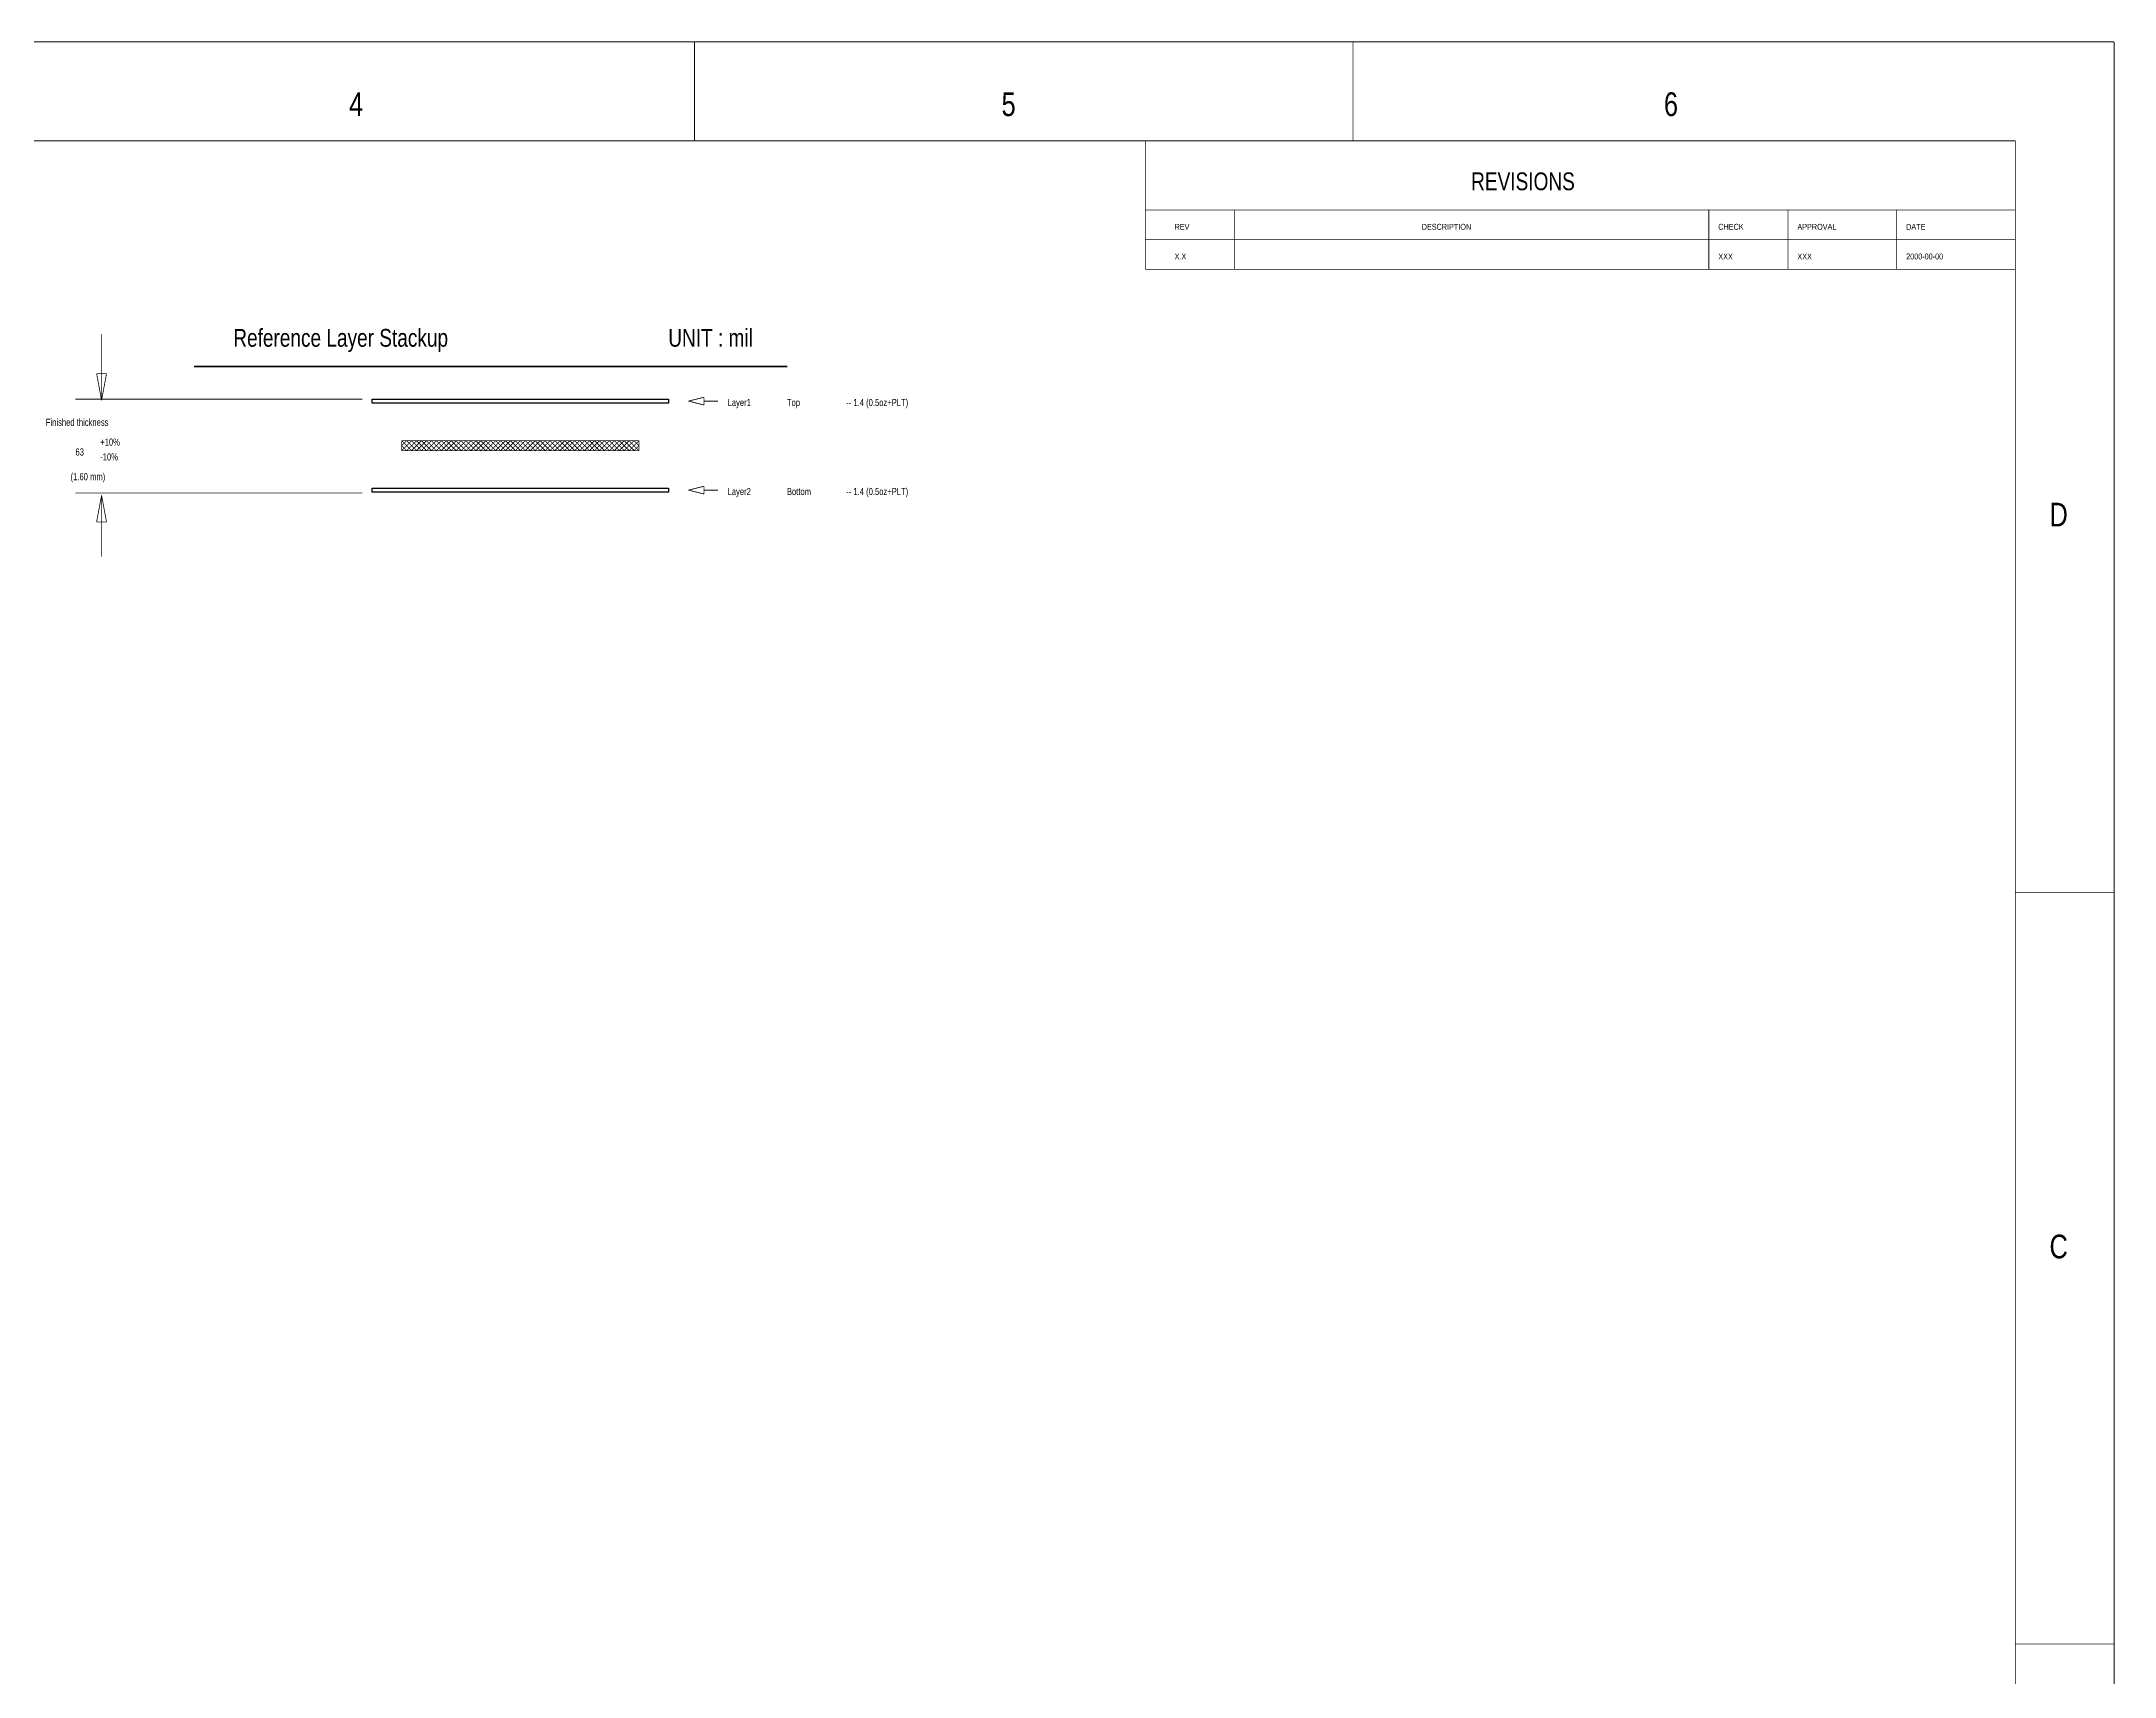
# Model space of a CAD drawing. Extents: x -72 to 461, y -119 to 292.
# Drawn here: x 195 to 461.3, y 82.5 to 292.5 of the extents above; entities that cross this region are included whole.
import ezdxf

# ---------------------------------------------------------------- set-up
doc = ezdxf.new("R2010")
doc.units = 0
doc.layers.add('BG_ASSEMBLY_NOTES', color=2, linetype='CONTINUOUS')

msp = doc.modelspace()

# ---------------------------------------------------------------- linework, layer by layer
at = {"layer": 'BG_ASSEMBLY_NOTES'}
for points, const_width in [([(461.2386, 292.41369), (-72.1614, 292.41369)], 0.1016), ([(278.8666, 279.71369), (278.8666, 292.41369)], 0.1016), ([(363.4486, 279.71369), (363.4486, 292.41369)], 0.1016), ([(461.2386, -119.06631), (461.2386, 292.41369)], 0.1016), ([(-59.4614, 279.71369), (448.5386, 279.71369)], 0.1016), ([(336.7786, 267.01369), (336.7786, 279.71369)], 0.1016), ([(448.5386, 279.71369), (448.5386, -106.36631)], 0.1016), ([(336.7786, 270.82369), (448.5386, 270.82369)], 0.1016), ([(348.2086, 270.82369), (348.2086, 267.01369)], 0.1016), ([(409.1686, 267.01369), (409.1686, 270.82369)], 0.1016), ([(419.3286, 267.01369), (419.3286, 270.82369)], 0.1016), ([(433.2986, 267.01369), (433.2986, 270.82369)], 0.1016), ([(336.7786, 263.20369), (336.7786, 267.01369)], 0.1016), ([(448.5386, 267.01369), (336.7786, 267.01369)], 0.1016), ([(348.2086, 267.01369), (348.2086, 263.20369)], 0.1016), ([(409.1686, 263.20369), (409.1686, 267.01369)], 0.1016), ([(419.3286, 263.20369), (419.3286, 267.01369)], 0.1016), ([(433.2986, 263.20369), (433.2986, 267.01369)], 0.1016), ([(448.5386, 263.20369), (336.7786, 263.20369)], 0.1016), ([(202.698604, 254.893826), (202.698604, 246.384826)], 0.1016), ([(214.58809, 250.726956), (290.78809, 250.726956)], 0.254), ([(202.063604, 249.813826), (202.698604, 246.384826)], 0.1016), ([(203.333604, 249.813826), (202.063604, 249.813826)], 0.1016), ([(202.698604, 246.384826), (203.333604, 249.813826)], 0.1016), ([(199.34809, 246.535956), (236.17809, 246.535956)], 0.1016), ([(237.44809, 246.027956), (237.44809, 246.535956)], 0.1016), ([(237.44809, 246.535956), (275.54809, 246.535956)], 0.1016), ([(275.54809, 246.027956), (237.44809, 246.027956)], 0.1016), ([(275.54809, 246.535956), (275.54809, 246.027956)], 0.1016), ([(280.088086, 246.782082), (278.08809, 246.281956)], 0.1016), ([(278.08809, 246.281956), (280.088086, 245.782084)], 0.1016), ([(280.088086, 245.782084), (280.088086, 246.782082)], 0.1016), ([(280.088086, 246.281956), (281.89809, 246.281956)], 0.1016), ([(241.25809, 241.201956), (242.52809, 239.931956)], 0.1016), ([(241.25809, 239.931956), (242.52809, 241.201956)], 0.1016), ([(241.25809, 239.931956), (241.25809, 241.201956)], 0.1016), ([(271.73809, 241.201956), (241.25809, 241.201956)], 0.1016), ([(241.89309, 241.201956), (241.25809, 240.566956)], 0.1016), ([(241.25809, 240.566956), (241.89309, 239.931956)], 0.1016), ([(271.73809, 239.931956), (241.25809, 239.931956)], 0.1016), ([(241.89309, 239.931956), (243.16309, 241.201956)], 0.1016), ([(243.16309, 239.931956), (241.89309, 241.201956)], 0.1016), ([(242.52809, 239.931956), (243.79809, 241.201956)], 0.1016), ([(242.52809, 241.201956), (243.79809, 239.931956)], 0.1016), ([(243.16309, 241.201956), (244.43309, 239.931956)], 0.1016), ([(244.43309, 241.201956), (243.16309, 239.931956)], 0.1016), ([(243.79809, 241.201956), (245.06809, 239.931956)], 0.1016), ([(243.79809, 239.931956), (245.06809, 241.201956)], 0.1016), ([(244.43309, 239.931956), (245.70309, 241.201956)], 0.1016), ([(245.70309, 239.931956), (244.43309, 241.201956)], 0.1016), ([(245.06809, 239.931956), (246.33809, 241.201956)], 0.1016), ([(245.06809, 241.201956), (246.33809, 239.931956)], 0.1016), ([(246.97309, 241.201956), (245.70309, 239.931956)], 0.1016), ([(245.70309, 241.201956), (246.97309, 239.931956)], 0.1016), ([(246.33809, 241.201956), (247.60809, 239.931956)], 0.1016), ([(246.33809, 239.931956), (247.60809, 241.201956)], 0.1016), ([(246.97309, 239.931956), (248.24309, 241.201956)], 0.1016), ([(248.24309, 239.931956), (246.97309, 241.201956)], 0.1016), ([(247.60809, 239.931956), (248.87809, 241.201956)], 0.1016), ([(247.60809, 241.201956), (248.87809, 239.931956)], 0.1016), ([(248.24309, 241.201956), (249.51309, 239.931956)], 0.1016), ([(249.51309, 241.201956), (248.24309, 239.931956)], 0.1016), ([(248.87809, 241.201956), (250.14809, 239.931956)], 0.1016), ([(248.87809, 239.931956), (250.14809, 241.201956)], 0.1016), ([(249.51309, 239.931956), (250.78309, 241.201956)], 0.1016), ([(250.78309, 239.931956), (249.51309, 241.201956)], 0.1016), ([(250.14809, 239.931956), (251.41809, 241.201956)], 0.1016), ([(250.14809, 241.201956), (251.41809, 239.931956)], 0.1016), ([(250.78309, 241.201956), (252.05309, 239.931956)], 0.1016), ([(252.05309, 241.201956), (250.78309, 239.931956)], 0.1016), ([(251.41809, 239.931956), (252.68809, 241.201956)], 0.1016), ([(251.41809, 241.201956), (252.68809, 239.931956)], 0.1016), ([(252.05309, 239.931956), (253.32309, 241.201956)], 0.1016), ([(253.32309, 239.931956), (252.05309, 241.201956)], 0.1016), ([(252.68809, 239.931956), (253.95809, 241.201956)], 0.1016), ([(252.68809, 241.201956), (253.95809, 239.931956)], 0.1016), ([(253.32309, 241.201956), (254.59309, 239.931956)], 0.1016), ([(254.59309, 241.201956), (253.32309, 239.931956)], 0.1016), ([(253.95809, 241.201956), (255.22809, 239.931956)], 0.1016), ([(253.95809, 239.931956), (255.22809, 241.201956)], 0.1016), ([(254.59309, 239.931956), (255.86309, 241.201956)], 0.1016), ([(255.86309, 239.931956), (254.59309, 241.201956)], 0.1016), ([(255.22809, 239.931956), (256.49809, 241.201956)], 0.1016), ([(255.22809, 241.201956), (256.49809, 239.931956)], 0.1016), ([(255.86309, 241.201956), (257.13309, 239.931956)], 0.1016), ([(257.13309, 241.201956), (255.86309, 239.931956)], 0.1016), ([(256.49809, 239.931956), (257.76809, 241.201956)], 0.1016), ([(256.49809, 241.201956), (257.76809, 239.931956)], 0.1016), ([(257.13309, 239.931956), (258.40309, 241.201956)], 0.1016), ([(258.40309, 239.931956), (257.13309, 241.201956)], 0.1016), ([(257.76809, 239.931956), (259.03809, 241.201956)], 0.1016), ([(257.76809, 241.201956), (259.03809, 239.931956)], 0.1016), ([(258.40309, 241.201956), (259.67309, 239.931956)], 0.1016), ([(259.67309, 241.201956), (258.40309, 239.931956)], 0.1016), ([(259.03809, 241.201956), (260.30809, 239.931956)], 0.1016), ([(259.03809, 239.931956), (260.30809, 241.201956)], 0.1016), ([(259.67309, 239.931956), (260.94309, 241.201956)], 0.1016), ([(260.94309, 239.931956), (259.67309, 241.201956)], 0.1016), ([(260.30809, 239.931956), (261.57809, 241.201956)], 0.1016), ([(260.30809, 241.201956), (261.57809, 239.931956)], 0.1016), ([(260.94309, 241.201956), (262.21309, 239.931956)], 0.1016), ([(262.21309, 241.201956), (260.94309, 239.931956)], 0.1016), ([(261.57809, 241.201956), (262.84809, 239.931956)], 0.1016), ([(261.57809, 239.931956), (262.84809, 241.201956)], 0.1016), ([(262.21309, 239.931956), (263.48309, 241.201956)], 0.1016), ([(263.48309, 239.931956), (262.21309, 241.201956)], 0.1016), ([(262.84809, 239.931956), (264.11809, 241.201956)], 0.1016), ([(262.84809, 241.201956), (264.11809, 239.931956)], 0.1016), ([(263.48309, 241.201956), (264.75309, 239.931956)], 0.1016), ([(264.75309, 241.201956), (263.48309, 239.931956)], 0.1016), ([(264.11809, 241.201956), (265.38809, 239.931956)], 0.1016), ([(264.11809, 239.931956), (265.38809, 241.201956)], 0.1016), ([(264.75309, 239.931956), (266.02309, 241.201956)], 0.1016), ([(266.02309, 239.931956), (264.75309, 241.201956)], 0.1016), ([(265.38809, 239.931956), (266.65809, 241.201956)], 0.1016), ([(265.38809, 241.201956), (266.65809, 239.931956)], 0.1016), ([(266.02309, 241.201956), (267.29309, 239.931956)], 0.1016), ([(267.29309, 241.201956), (266.02309, 239.931956)], 0.1016), ([(266.65809, 241.201956), (267.92809, 239.931956)], 0.1016), ([(266.65809, 239.931956), (267.92809, 241.201956)], 0.1016), ([(267.29309, 239.931956), (268.56309, 241.201956)], 0.1016), ([(268.56309, 239.931956), (267.29309, 241.201956)], 0.1016), ([(267.92809, 239.931956), (269.19809, 241.201956)], 0.1016), ([(267.92809, 241.201956), (269.19809, 239.931956)], 0.1016), ([(268.56309, 241.201956), (269.83309, 239.931956)], 0.1016), ([(269.83309, 241.201956), (268.56309, 239.931956)], 0.1016), ([(269.19809, 241.201956), (270.46809, 239.931956)], 0.1016), ([(269.19809, 239.931956), (270.46809, 241.201956)], 0.1016), ([(269.83309, 239.931956), (271.10309, 241.201956)], 0.1016), ([(271.10309, 239.931956), (269.83309, 241.201956)], 0.1016), ([(270.46809, 239.931956), (271.73809, 241.201956)], 0.1016), ([(270.46809, 241.201956), (271.73809, 239.931956)], 0.1016), ([(271.10309, 241.201956), (271.73809, 240.566956)], 0.1016), ([(271.73809, 240.566956), (271.10309, 239.931956)], 0.1016), ([(271.73809, 241.201956), (271.73809, 239.931956)], 0.1016), ([(199.34809, 234.470956), (236.17809, 234.470956)], 0.1016), ([(237.44809, 234.597956), (237.44809, 235.105956)], 0.1016), ([(237.44809, 235.105956), (275.54809, 235.105956)], 0.1016), ([(275.54809, 234.597956), (237.44809, 234.597956)], 0.1016), ([(275.54809, 235.105956), (275.54809, 234.597956)], 0.1016), ([(278.08809, 234.851956), (280.088086, 235.352082)], 0.1016), ([(280.088086, 234.352084), (278.08809, 234.851956)], 0.1016), ([(280.088086, 235.352082), (280.088086, 234.352084)], 0.1016), ([(280.088086, 234.851956), (281.89809, 234.851956)], 0.1016), ([(202.698604, 234.192826), (202.063604, 230.763826)], 0.1016), ([(202.698604, 226.318826), (202.698604, 234.192826)], 0.1016), ([(203.333604, 230.763826), (202.698604, 234.192826)], 0.1016), ([(202.063604, 230.763826), (203.333604, 230.763826)], 0.1016), ([(448.5386, 183.19369), (461.2386, 183.19369)], 0.1016), ([(448.5386, 86.67369), (461.2386, 86.67369)], 0.1016)]:
    msp.add_lwpolyline(points, dxfattribs=dict(at, const_width=const_width))
for points in [[(237.44809, 246.027956), (237.44809, 246.535956), (275.54809, 246.535956), (275.54809, 246.027956)], [(237.44809, 234.597956), (237.44809, 235.105956), (275.54809, 235.105956), (275.54809, 234.597956)]]:
    msp.add_lwpolyline(points, close=True, dxfattribs=at)

# ---------------------------------------------------------------- texts
at = {"layer": 'BG_ASSEMBLY_NOTES', "width": 0.8}
for s, height, p in [('4', 3.048, (234.4928, 282.88869)), ('5', 3.048, (318.3128, 282.88869)), ('6', 3.048, (403.4028, 282.88869)), ('REVISIONS', 2.286, (378.6378, 273.36369)), ('REV', 0.762, (340.5378, 268.28369)), ('DESCRIPTION', 0.762, (372.2878, 268.28369)), ('CHECK', 0.762, (410.3878, 268.28369)), ('APPROVAL', 0.762, (420.5478, 268.28369)), ('DATE', 0.762, (434.5178, 268.28369)), ('X.X', 0.762, (340.5378, 264.47369)), ('XXX', 0.762, (410.3878, 264.47369)), ('XXX', 0.762, (420.5478, 264.47369)), ('2000-00-00', 0.762, (434.5178, 264.47369)), ('Reference Layer Stackup', 2.286, (219.61729, 253.266956)), ('UNIT : mil', 2.286, (275.49729, 253.266956)), ('Layer1', 0.9144, (283.11729, 245.646956)), ('Top', 0.9144, (290.73729, 245.646956)), ('-- 1.4 (0.5oz+PLT)', 0.9144, (298.35729, 245.646956)), ('Finished thickness', 0.9144, (195.53809, 243.106956)), ('63', 0.9144, (199.34809, 239.296956)), ('+10%', 0.9144, (202.52309, 240.566956)), ('(1.60 mm)', 0.9144, (198.71309, 236.121956)), ('-10%', 0.9144, (202.52309, 238.661956)), ('Layer2', 0.9144, (283.11729, 234.216956)), ('Bottom', 0.9144, (290.73729, 234.216956)), ('-- 1.4 (0.5oz+PLT)', 0.9144, (298.35729, 234.216956)), ('D', 3.048, (452.9328, 230.18369)), ('C', 3.048, (452.9328, 136.20369))]:
    msp.add_text(s, height=height, dxfattribs=at).set_placement(p)

doc.saveas('drawing.dxf')
